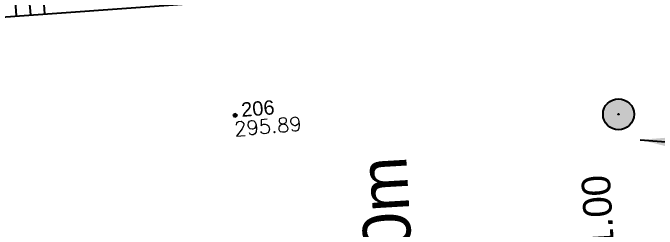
# Model space of a CAD drawing. Header units: metres. Extents: x 1851758 to 1852050, y 5187822 to 5188223.
# Drawn here: x 1851963.72 to 1851977.23, y 5187912.56 to 5187917.09 of the extents above; entities that cross this region are included whole.
import ezdxf
from ezdxf.enums import TextEntityAlignment as Align

# ---------------------------------------------------------------- set-up
doc = ezdxf.new("R2010")
doc.units = ezdxf.units.M
doc.header["$LTSCALE"] = 2.5
doc.header["$PDMODE"] = 35
doc.header["$PDSIZE"] = 0.03
doc.layers.get('0').update_dxf_attribs({"linetype": 'CONTINUOUS', "lineweight": 30})
doc.layers.get('Defpoints').update_dxf_attribs({"linetype": 'CONTINUOUS'})
doc.layers.add('N', color=1, linetype='CONTINUOUS', plot=False)
for name, color, linetype, lineweight in [('PRO_DEMOL_P', 7, 'CONTINUOUS', 50), ('PRO_PAR_COT_DA', 150, 'CONTINUOUS', 20), ('PRO_PAR_P', 7, 'CONTINUOUS', 70), ('PRO_PAR_SURF', 157, 'CONTINUOUS', 20), ('Z', 7, 'CONTINUOUS', 9)]:
    doc.layers.add(name, color=color, linetype=linetype, lineweight=lineweight)
for name, color, linetype in [('PRO_RES_EP_TXT', 5, 'CONTINUOUS'), ('PRO_VOI', 7, 'CONTINUOUS'), ('PRO_VOI_TAMPON', 5, 'CONTINUOUS')]:
    doc.layers.add(name, color=color, linetype=linetype)
doc.styles.add('Ecriture', font='NEWSGOTN.TTF')
doc.styles.add('SIMPLEX', font='SIMPLEX.SHX', dxfattribs={"oblique": 27})
doc.styles.get("Standard").update_dxf_attribs({"font": 'arial.ttf'})
doc.dimstyles.get("Standard").update_dxf_attribs({"dimtxt": 0.18, "dimasz": 0.18, "dimexe": 0.18, "dimexo": 0.0625, "dimgap": 0.09, "dimtad": 0, "dimtih": 1, "dimtoh": 1, "dimdec": 4, "dimzin": 0, "dimdsep": 46, "dimtxsty": 'Standard', "dimcen": 0.09, "dimadec": 0, "dimazin": 0, "dimtfac": 1, "dimtdec": 4, "dimtofl": 0, "dimtmove": 0, "dimatfit": 3, "dimfxl": 0, "dimtolj": 1, "dimtzin": 0, "dimarcsym": 0})
doc.dimstyles.new('Voirie', dxfattribs={"dimtxt": 0.6, "dimasz": 0.6, "dimexe": 0.18, "dimexo": 0.0625, "dimgap": 0, "dimtad": 0, "dimzin": 0, "dimdsep": 46, "dimtxsty": 'Ecriture', "dimcen": 0.04, "dimclrd": 256, "dimclre": 256, "dimclrt": 256, "dimaunit": 2, "dimadec": 3, "dimazin": 0, "dimtfac": 1, "dimtofl": 0, "dimtmove": 0, "dimatfit": 0, "dimfxl": 0, "dimtolj": 1, "dimtzin": 0, "dimlwd": -1, "dimarcsym": 0})

# ---------------------------------------------------------------- blocks, each defined once
blk = doc.blocks.new('TCPOINT')
blk.add_point((0, 0))
at = {"layer": 'N'}
blk.add_attdef('MAT', (0.2, 0.2), '', height=0.34, dxfattribs=at)
at = {"layer": 'Z', "style": 'SIMPLEX'}
blk.add_attdef('ALT', (0.2, -0.54), '', height=0.34, dxfattribs=at)
blk = doc.blocks.new('ASS03')
h = blk.add_hatch(color=256)
h.dxf.hatch_style = 1
edge = h.paths.add_edge_path()
edge.add_arc((0, 0), 0.5, 0, 360)
for radius in [0.5, 0.01]:
    blk.add_circle((0, 0), radius)
blk = doc.blocks.new('*D105')
at = {"layer": 'Defpoints', "color": 0}
for p in [(1851977.132, 5187910.471), (1851976.193, 5187909.413), (1851977.192, 5187909.473)]:
    blk.add_point(p, dxfattribs=at)
at = {"layer": 'PRO_PAR_P'}
for p, q in [((1851976.098, 5187911.01), (1851976.032, 5187912.118)), ((1851976.229, 5187908.814), (1851976.265, 5187908.215))]:
    blk.add_line(p, q, dxfattribs=at)
at = {"layer": 'PRO_PAR_P', "lineweight": -2}
for p, q in [((1851977.07, 5187910.467), (1851975.954, 5187910.401)), ((1851977.129, 5187909.469), (1851976.014, 5187909.402))]:
    blk.add_line(p, q, dxfattribs=at)
at = {"layer": 'PRO_PAR_P'}
for points in [[(1851975.998, 5187911.004), (1851976.198, 5187911.016), (1851976.134, 5187910.411)], [(1851976.129, 5187908.808), (1851976.329, 5187908.82), (1851976.193, 5187909.413)]]:
    blk.add_solid(points, dxfattribs=at)
at = {"layer": 'PRO_PAR_P', "insert": (1851975.984, 5187912.914), "char_height": 0.6, "attachment_point": 5, "rotation": 93.4175, "style": 'Ecriture'}
blk.add_mtext('\\A1;1.00', dxfattribs=at)

msp = doc.modelspace()

# ---------------------------------------------------------------- linework, layer by layer
at = {"layer": 'PRO_PAR_SURF', "flags": 128}
msp.add_lwpolyline([(1851979.459, 5187919.524), (1851978.181, 5187918.066), (1851896.96, 5187912.231), (1851896.78, 5187914.725), (1851884.811, 5187913.865), (1851885.671, 5187901.896), (1851897.64, 5187902.755), (1851899.225, 5187880.697), (1851981.487, 5187886.528)], close=True, dxfattribs=at)
at = {"layer": 'PRO_VOI', "color": 32}
for p, q in [((1851963.795, 5187917.032), (1851963.774, 5187917.331, 90.215)), ((1851964.095, 5187917.054), (1851964.073, 5187917.353, 90.74)), ((1851964.395, 5187917.075), (1851964.373, 5187917.375, 91.272))]:
    msp.add_line(p, q, dxfattribs=at)
at = {"layer": 'PRO_VOI', "flags": 128}
msp.add_lwpolyline([(1851947.492, 5187915.861), (1851978.181, 5187918.066), (1851979.588, 5187919.671)], dxfattribs=at)

# ---------------------------------------------------------------- block references
at = {"layer": 'PRO_DEMOL_P'}
ref = msp.add_blockref('TCPOINT', (1851968.382, 5187914.946, 295.89), dxfattribs=dict(at, rotation=301.9002445867005))
ref.add_attrib('MAT', '206', (1851968.52, 5187914.913, 295.89), dxfattribs={"layer": 'N', "height": 0.3, "rotation": 4.6408})
ref.add_attrib('ALT', '295.89', dxfattribs={"layer": 'Z', "height": 0.3, "rotation": 4.6408, "style": 'SIMPLEX'}).set_placement((1851968.35, 5187914.808, 295.89), align=Align.TOP_LEFT)
at = {"layer": 'PRO_VOI_TAMPON', "xscale": 0.65, "yscale": 0.65, "rotation": 4.640794973699927}
msp.add_blockref('ASS03', (1851976.417, 5187914.968), dxfattribs=at)

# ---------------------------------------------------------------- texts
at = {"layer": 'PRO_PAR_COT_DA', "insert": (1851971.588, 5187912.14), "char_height": 1, "attachment_point": 5, "rotation": 93.4175}
msp.add_mtext('\\A1;1.00m', dxfattribs=at)

# ---------------------------------------------------------------- dimensions: what is measured, and where the dimension line sits
at = {"layer": 'PRO_PAR_P'}
dim = msp.add_linear_dim(base=(1851976.193, 5187909.413), p1=(1851977.132, 5187910.471), p2=(1851977.192, 5187909.473), angle=273.4175, dimstyle='Voirie', dxfattribs=at)
dim.commit()
dim.dimension.update_dxf_attribs({"geometry": '*D105', "text_midpoint": (1851975.984, 5187912.914), "dimtype": 161})

# ---------------------------------------------------------------- leaders
at = {"layer": 'PRO_RES_EP_TXT', "linetype": 'Continuous'}
msp.add_leader([(1851976.874, 5187914.434, -0.001), (1851990.448, 5187913.297, -0.001)], dimstyle='Standard', override={"dimscale": 1, "dimasz": 1, "dimgap": 0.09, "dimtad": 0, "dimclrd": 0}, dxfattribs=at)

doc.saveas('drawing.dxf')
